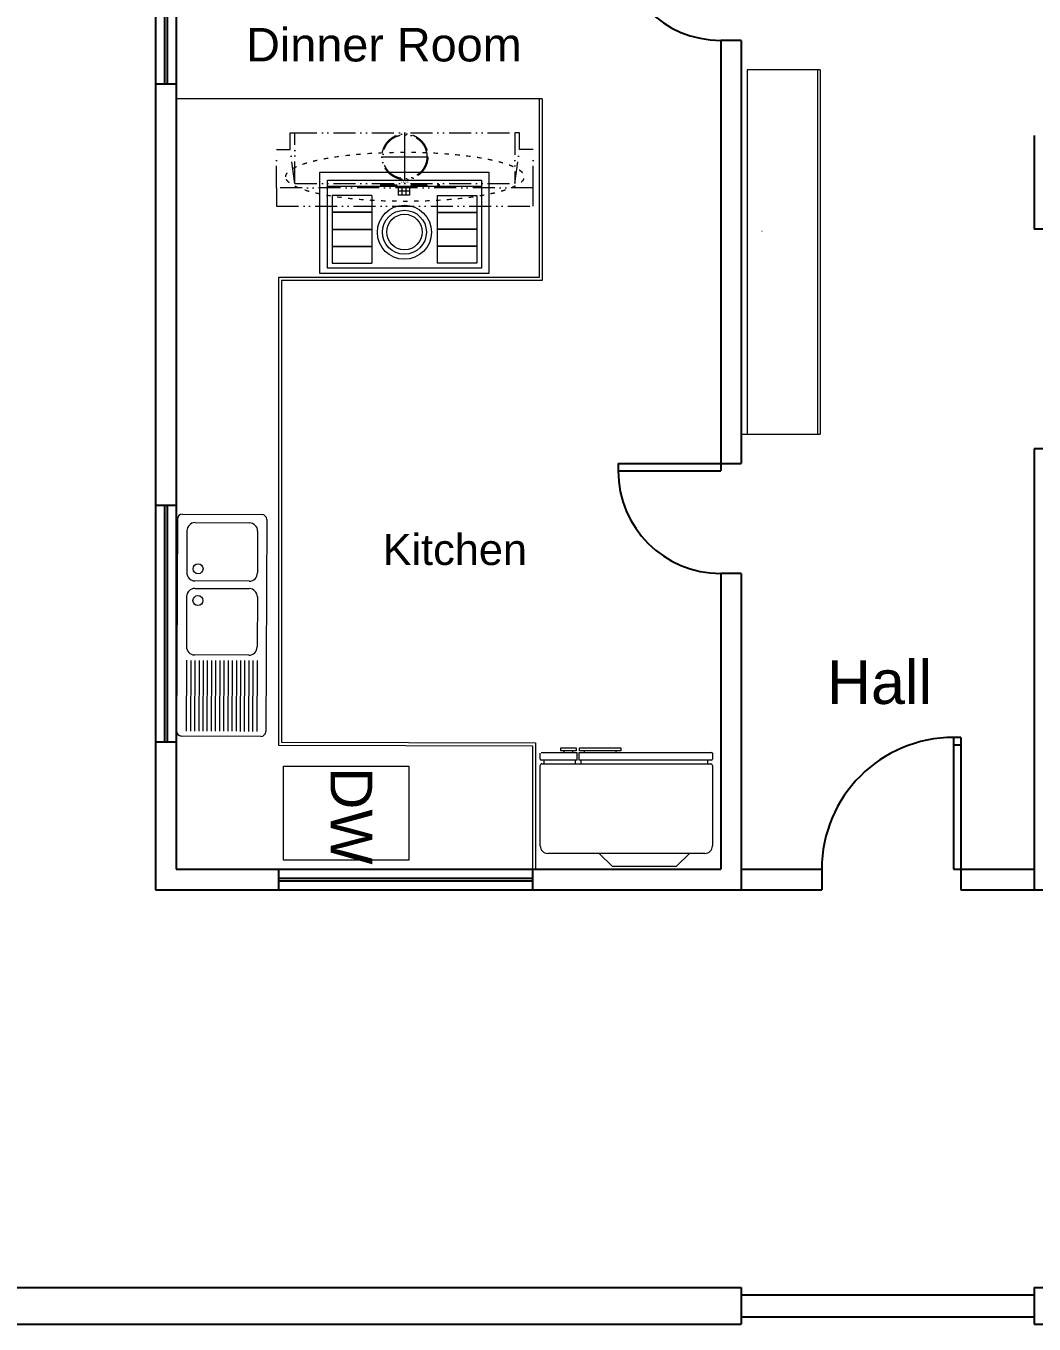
# Model space of a CAD drawing. Header units: millimetres. Extents: x -5354 to 175654, y 1543 to 8261111.
# Drawn here: x 1537 to 8422, y 1543 to 10408 of the extents above; entities that cross this region are included whole.
import ezdxf

# ---------------------------------------------------------------- set-up
doc = ezdxf.new("R2010")
doc.units = ezdxf.units.MM
doc.linetypes.add('ACAD_ISO03W100', pattern=[30, 12, -18])
doc.linetypes.add('ACAD_ISO12W100', pattern=[21, 12, -3, 0, -3, 0, -3])
for name, color, linetype in [('HouseName', 9, 'Continuous'), ('Muro', 7, 'Continuous'), ('Planta', 7, 'Continuous')]:
    doc.layers.add(name, color=color, linetype=linetype)
doc.layers.add('Moveis', color=250, linetype='Continuous', lineweight=13)
doc.styles.get("Standard").update_dxf_attribs({"font": 'arial.ttf'})

# ---------------------------------------------------------------- blocks, each defined once
blk = doc.blocks.new('A$C56C01848')
for p, q in [((136.4, 624.2), (214.2, 702)), ((214.2, 702), (591.5, 702)), ((669.3, 624.2), (591.5, 702)), ((45, 624.2), (972.8, 624.2)), ((0, 103.5), (0, 579.2)), ((1017.8, 579.2), (1017.8, 103.5)), ((1008.8, 94.5), (9, 94.5)), ((26.7, 94.5), (26.7, 72)), ((776.4, 94.5), (776.4, 72)), ((810.1, 94.5), (810.1, 72)), ((994.6, 94.5), (994.6, 72)), ((0, 31.5), (0, 67.5)), ((4.5, 72), (787.6, 72)), ((787.6, 27), (4.5, 27)), ((542.3, 18), (785.3, 18)), ((542.3, 0), (542.3, 18)), ((785.3, 0), (542.3, 0)), ((569.3, 27), (569.3, 18)), ((758.3, 18), (758.3, 27)), ((785.3, 18), (785.3, 0)), ((787.6, 72), (787.6, 27)), ((798.9, 72), (1013.3, 72)), ((798.9, 72), (798.9, 27)), ((1013.3, 27), (798.9, 27)), ((805.9, 0), (805.9, 18)), ((805.9, 18), (896, 18)), ((896, 0), (805.9, 0)), ((824.3, 27), (824.3, 18)), ((877.6, 18), (877.6, 27)), ((896, 18), (896, 0)), ((1017.8, 67.5), (1017.8, 31.5))]:
    blk.add_line(p, q)
for centre, radius, start, end in [((45, 579.2), 45, 90, 180), ((972.8, 579.2), 45, 0, 90), ((9, 103.5), 9, 180, 270), ((1008.8, 103.5), 9, 270, 0), ((4.5, 67.5), 4.5, 90, 180), ((4.5, 31.5), 4.5, 180, 270), ((1013.3, 67.5), 4.5, 0, 90)]:
    blk.add_arc(centre, radius, start, end)
blk = doc.blocks.new('Siemens EX975LVC1E_dwgmodels.com')
at = {"color": 0}
for p, q in [((-428, -28), (-193, -28)), ((-428, -127), (-428, -28)), ((-193, -127), (-193, -28)), ((428, -28), (193, -28)), ((193, -127), (193, -28)), ((428, -127), (428, -28)), ((-428, -127), (-193, -127)), ((-428, -129), (-193, -129)), ((-428, -228), (-428, -129)), ((-193, -228), (-193, -129)), ((428, -127), (193, -127)), ((428, -129), (193, -129)), ((193, -228), (193, -129)), ((428, -228), (428, -129)), ((-428, -228), (-193, -228)), ((-428, -230), (-193, -230)), ((-428, -329), (-428, -230)), ((-193, -329), (-193, -230)), ((428, -228), (193, -228)), ((428, -230), (193, -230)), ((193, -329), (193, -230)), ((428, -329), (428, -230)), ((-193, -329), (-428, -329)), ((-193, -331), (-428, -331)), ((-428, -430), (-428, -331)), ((-193, -430), (-193, -331)), ((193, -329), (428, -329)), ((193, -331), (428, -331)), ((193, -430), (193, -331)), ((428, -430), (428, -331)), ((-193, -430), (-428, -430)), ((-31, -432), (38, -432)), ((-31, -482), (-31, -432)), ((-31, -455), (38, -455)), ((-8, -482), (-8, -432)), ((15, -482), (15, -432)), ((38, -482), (38, -432)), ((193, -430), (428, -430)), ((-456, -482), (456, -482))]:
    blk.add_line(p, q, dxfattribs=at)
blk.add_lwpolyline([(-456, 0), (456, 0), (456, -520), (-456, -520), (-456, 0)], dxfattribs=at)
for points in [[(-201.9, -493.2), (-202.9, -493.2), (-202.9, -488.2), (-201.9, -488.2)], [(-130, -494), (-131, -494), (-131, -487.1), (-130, -487.1)], [(-124.8, -494), (-125.8, -494), (-125.8, -487.1), (-124.8, -487.1)], [(-119.6, -494), (-120.6, -494), (-120.6, -487.1), (-119.6, -487.1)], [(-114.4, -494), (-115.4, -494), (-115.4, -487.1), (-114.4, -487.1)], [(-109.2, -494), (-110.2, -494), (-110.2, -487.1), (-109.2, -487.1)], [(-104, -494), (-105, -494), (-105, -487.1), (-104, -487.1)], [(-98.8, -494), (-99.8, -494), (-99.8, -487.1), (-98.8, -487.1)], [(-93.6, -494), (-94.6, -494), (-94.6, -487.1), (-93.6, -487.1)], [(-88.4, -494), (-89.4, -494), (-89.4, -487.1), (-88.4, -487.1)], [(-83.2, -494), (-84.2, -494), (-84.2, -487.1), (-83.2, -487.1)], [(-78, -494), (-79, -494), (-79, -487.1), (-78, -487.1)], [(-72.8, -494), (-73.8, -494), (-73.8, -487.1), (-72.8, -487.1)], [(-67.6, -494), (-68.6, -494), (-68.6, -487.1), (-67.6, -487.1)], [(-62.4, -494), (-63.4, -494), (-63.4, -487.1), (-62.4, -487.1)], [(-57.2, -494), (-58.2, -494), (-58.2, -487.1), (-57.2, -487.1)], [(-52, -494), (-53, -494), (-53, -487.1), (-52, -487.1)], [(-46.8, -494), (-47.8, -494), (-47.8, -487.1), (-46.8, -487.1)], [(-41.6, -494), (-42.6, -494), (-42.6, -487.1), (-41.6, -487.1)], [(46.8, -494), (47.8, -494), (47.8, -487.1), (46.8, -487.1)], [(52, -494), (53, -494), (53, -487.1), (52, -487.1)], [(57.2, -494), (58.2, -494), (58.2, -487.1), (57.2, -487.1)], [(62.4, -494), (63.4, -494), (63.4, -487.1), (62.4, -487.1)], [(67.6, -494), (68.6, -494), (68.6, -487.1), (67.6, -487.1)], [(72.8, -494), (73.8, -494), (73.8, -487.1), (72.8, -487.1)], [(78, -494), (79, -494), (79, -487.1), (78, -487.1)], [(83.2, -494), (84.2, -494), (84.2, -487.1), (83.2, -487.1)], [(88.4, -494), (89.4, -494), (89.4, -487.1), (88.4, -487.1)], [(93.6, -494), (94.6, -494), (94.6, -487.1), (93.6, -487.1)], [(98.8, -494), (99.8, -494), (99.8, -487.1), (98.8, -487.1)], [(104, -494), (105, -494), (105, -487.1), (104, -487.1)], [(109.2, -494), (110.2, -494), (110.2, -487.1), (109.2, -487.1)], [(114.4, -494), (115.4, -494), (115.4, -487.1), (114.4, -487.1)], [(119.6, -494), (120.6, -494), (120.6, -487.1), (119.6, -487.1)], [(124.8, -494), (125.8, -494), (125.8, -487.1), (124.8, -487.1)], [(130, -494), (131, -494), (131, -487.1), (130, -487.1)], [(135.2, -494), (136.2, -494), (136.2, -487.1), (135.2, -487.1)], [(140.4, -494), (141.4, -494), (141.4, -487.1), (140.4, -487.1)]]:
    blk.add_lwpolyline(points, close=True, dxfattribs=at)
for centre, radius in [((0, -212), 160), ((0, -212), 130), ((0, -213), 105), ((-202.4, -490.7), 5), ((-202.4, -490.7), 3.5), ((-202, -478.7), 2)]:
    blk.add_circle(centre, radius, dxfattribs=at)
for s, height, p in [('0', 5, (-139.3, -492.2)), ('SIEMENS', 7, (-23.8, -510.4))]:
    blk.add_text(s, height=height, dxfattribs=at).set_placement(p)
blk = doc.blocks.new('cook top 1000x600_cad-block.com')
blk.add_lwpolyline([(0, 0), (1000, 0), (1000, -600), (0, -600), (0, 0)])
at = {"color": 253}
blk.add_blockref('Siemens EX975LVC1E_dwgmodels.com', (500, -32.6), dxfattribs=at)
blk = doc.blocks.new('dishwasher 450_top_cad-bloc.com')
blk.add_lwpolyline([(0, 0), (450, 0), (450, -600), (0, -600), (0, 0)])
at = {"color": 253, "insert": (5.1, -175), "char_height": 200, "attachment_point": 1}
blk.add_mtext_dynamic_manual_height_columns('DW', width=470.14, gutter_width=12.5, heights=[0], dxfattribs=at)
blk = doc.blocks.new('hood Elica 700_top_cad-block.com')
at = {"color": 0, "linetype": 'ACAD_ISO12W100', "ltscale": 5}
for points in [[(-300, -138), (-312.6, -45), (-312.6, 0), (-300, 0)], [(-300, 0), (300, 0), (300, -138)], [(-300, -138), (-300, 0)], [(300, -138), (312.6, -45), (312.6, 0), (300, 0)], [(-350, -150), (-350, -45), (-312.6, -45)], [(350, -150), (350, -45), (312.6, -45)], [(-300, -138), (300, -138)], [(350, -150), (-350, -150)], [(-350, -150), (-350, -150), (-350, -200), (350, -200), (350, -150), (350, -150)]]:
    blk.add_lwpolyline(points, dxfattribs=at)
at = {"color": 40}
for points in [[(0, -127.5), (0, -2.5)], [(-62.5, -65), (62.5, -65)]]:
    blk.add_lwpolyline(points, dxfattribs=at)
at = {"color": 0, "linetype": 'ACAD_ISO12W100', "ltscale": 5}
for radius in [62.5, 60]:
    blk.add_circle((0, -65), radius, dxfattribs=at)
at = {"color": 30, "linetype": 'ACAD_ISO03W100'}
blk.add_ellipse((0, -119.8), major_axis=(-325, 0), ratio=0.206288, dxfattribs=at)

msp = doc.modelspace()

# ---------------------------------------------------------------- linework, layer by layer
at = {"layer": 'Moveis'}
for p, q in [((6962.1, 10109.1), (6462.1, 10109.1)), ((6462.1, 10109.1), (6462.1, 7619.1)), ((6942.1, 10109.1), (6942.1, 7619.1)), ((6962.1, 10109.1), (6962.1, 7619.1)), ((5062.8, 9909.1), (2562.1, 9909.1)), ((5042.8, 9909.1), (5042.8, 8689.1)), ((5062.8, 9909.1), (5062.8, 8669.1)), ((6562.1, 9005.8), (6564.9, 9005.8)), ((5042.8, 8689.1), (3262.1, 8689.1)), ((5062.8, 8669.1), (3282.1, 8669.1)), ((6422.1, 7619.1), (6962.1, 7619.1)), ((2570.9, 7039.8), (2564.4, 5592.6)), ((2605, 7073.6), (3147.6, 7071.1)), ((2692.8, 7015.8), (3063, 7014.1)), ((3181.4, 7037), (3174.9, 5589.9)), ((2636, 6959.5), (2634.7, 6674.4)), ((3119.3, 6957.3), (3118, 6672.3)), ((2690.7, 6567), (3061, 6565.3)), ((3061.2, 6616), (2691, 6617.7)), ((2634, 6510.7), (2632.4, 6169.2)), ((3117.3, 6508.5), (3115.8, 6167)), ((2633.7, 6075.6), (2631.5, 5592.3)), ((2662.1, 6075.5), (2659.9, 5592.2)), ((2690.4, 6075.4), (2688.2, 5592.1)), ((3059, 6110.7), (2688.7, 6112.4)), ((2718.7, 6075.2), (2716.5, 5592)), ((2747, 6075.1), (2744.8, 5591.8)), ((2775.4, 6075), (2773.2, 5591.7)), ((2803.7, 6074.9), (2801.5, 5591.6)), ((2832, 6074.7), (2829.8, 5591.4)), ((2860.4, 6074.6), (2858.2, 5591.3)), ((2888.7, 6074.5), (2886.5, 5591.2)), ((2917, 6074.3), (2914.8, 5591.1)), ((2945.3, 6074.2), (2943.1, 5590.9)), ((2973.7, 6074.1), (2971.5, 5590.8)), ((3002, 6074), (2999.8, 5590.7)), ((3030.3, 6073.8), (3028.2, 5590.5)), ((3058.7, 6073.7), (3056.5, 5590.4)), ((3087, 6073.6), (3084.8, 5590.3)), ((3115.3, 6073.5), (3113.2, 5590.2)), ((3140.8, 5556.1), (2598.1, 5558.6)), ((3262.1, 5496.9), (4996.6, 5491.3)), ((3282.2, 5516.8), (5016.6, 5511.3)), ((5016.6, 5511.3), (5016.6, 4649.1)), ((4996.6, 5491.3), (4996.6, 4649.1))]:
    msp.add_line(p, q, dxfattribs=at)
for points in [[(3262.1, 8689.1), (3262.1, 5496.9)], [(3282.1, 8669.1), (3282.2, 5516.8)]]:
    msp.add_lwpolyline(points, dxfattribs=at)
for centre in [(2712.3, 6700.9), (2711.3, 6483.6)]:
    msp.add_circle(centre, 34, dxfattribs=at)
for points in [[(2605, 7073.6), (2586.2, 7073.6), (2571, 7058.5), (2570.9, 7039.8)], [(2692.8, 7015.8), (2661.6, 7015.9), (2636.1, 6990.7), (2636, 6959.5)], [(3119.3, 6957.3), (3119.5, 6988.5), (3094.3, 7013.9), (3063, 7014.1)], [(3181.4, 7037), (3181.5, 7055.7), (3166.4, 7071), (3147.6, 7071.1)], [(2634.7, 6674.4), (2634.6, 6643.2), (2659.8, 6617.8), (2691, 6617.7)], [(3061.2, 6616), (3092.5, 6615.8), (3117.9, 6641), (3118, 6672.3)], [(2690.7, 6567), (2659.5, 6567.1), (2634.1, 6541.9), (2634, 6510.7)], [(3117.3, 6508.5), (3117.4, 6539.8), (3092.2, 6565.2), (3061, 6565.3)], [(2632.4, 6169.2), (2632.3, 6138), (2657.5, 6112.5), (2688.7, 6112.4)], [(3059, 6110.7), (3090.2, 6110.6), (3115.6, 6135.8), (3115.8, 6167)], [(2564.4, 5592.6), (2564.3, 5573.9), (2579.4, 5558.7), (2598.1, 5558.6)], [(3140.8, 5556.1), (3159.5, 5556), (3174.8, 5571.2), (3174.9, 5589.9)]]:
    msp.add_open_spline(points, degree=3, dxfattribs=at)
at = {"layer": 'Muro'}
for p, q in [((-5098.7, 1793.1), (6422.1, 1793.1)), ((8422.1, 1793.1), (13842.1, 1793.1)), ((6422.1, 1743.1), (8422.1, 1743.1)), ((-5098.7, 1543.1), (6422.1, 1543.1)), ((6422.1, 1593.1), (8422.1, 1593.1)), ((8422.1, 1543.1), (13842.1, 1543.1))]:
    msp.add_line(p, q, dxfattribs=at)
at = {"layer": 'Planta'}
for p, q in [((2422.1, 17509.1), (2422.1, 4509.1)), ((2562.1, 17369.1), (2562.1, 9509.1)), ((2502.1, 12769.1), (2502.1, 10009.1)), ((2482.1, 11389.1), (2482.1, 10009.1)), ((2482.1, 11389.1), (2482.1, 10009.1)), ((6422.1, 10309.1), (6282.1, 10309.1)), ((6282.1, 10309.1), (6282.1, 7369.1)), ((6422.1, 10309.1), (6422.1, 7419.1)), ((2562.1, 10009.1), (2422.1, 10009.1)), ((8422.1, 9659.1), (8422.1, 9509.1)), ((8422.1, 9659.1), (8422.1, 9019.1)), ((2562.1, 9509.1), (2562.1, 4649.1)), ((9262.1, 9019.1), (8422.1, 9019.1)), ((9260.3, 7519.1), (8422.1, 7519.1)), ((8422.1, 7519.1), (8422.1, 4649.1)), ((5582.1, 7419.1), (6422.1, 7419.1)), ((5582.1, 7419.1), (5582.1, 7369.1)), ((5582.1, 7369.1), (6282.1, 7369.1)), ((2422.1, 7134.3), (2562.1, 7134.3)), ((2482.1, 7134.3), (2482.1, 5519.4)), ((2502.1, 7134.3), (2502.1, 5519.3)), ((6422.1, 6669.1), (6282.1, 6669.1)), ((6282.1, 6669.1), (6282.1, 4649.1)), ((6422.1, 6669.1), (6422.1, 4649.1)), ((2422.1, 5519.6), (2562.1, 5519.1)), ((7872.1, 5549.1), (7872.1, 4649.1)), ((7922.1, 5549.1), (7872.1, 5549.1)), ((7872.1, 5499.1), (7922.1, 5499.1)), ((7922.1, 5549.1), (7922.1, 4509.1)), ((2562.1, 4649.1), (6282.1, 4649.1)), ((4996.6, 4649.1), (4996.6, 4509.1)), ((6422.1, 4649.1), (6972.1, 4649.1)), ((6422.1, 4649.1), (6422.1, 4509.1)), ((6972.1, 4649.1), (6972.1, 4509.1)), ((7872.1, 4649.1), (8422.1, 4649.1)), ((8422.1, 4649.1), (8422.1, 4509.1)), ((3262.1, 4589.1), (4996.6, 4589.1)), ((3262.1, 4569.1), (4996.6, 4569.1)), ((2422.1, 4509.1), (6972.1, 4509.1)), ((7922.1, 4509.1), (13562.3, 4509.1)), ((6422.1, 1793.1), (6422.1, 1543.1)), ((8422.1, 1793.1), (8422.1, 1543.1))]:
    msp.add_line(p, q, dxfattribs=at)
msp.add_lwpolyline([(3262.1, 4649.1), (3262.1, 4509.1)], dxfattribs=at)
for centre, radius, start, end in [((6282.1, 11009.1), 700, 180, 270), ((6282.1, 7369.1), 700, 180, 270), ((7872.1, 4649.1), 900, 90, 180)]:
    msp.add_arc(centre, radius, start, end, dxfattribs=at)

# ---------------------------------------------------------------- block references
at = {"layer": 'Moveis', "xscale": 2.504314543349378, "yscale": 2.504314543349378, "zscale": 2.504314543349378}
msp.add_blockref('hood Elica 700_top_cad-block.com', (4125, 9677.6), dxfattribs=at)
at = {"layer": 'Moveis'}
for name, p, xscale, yscale, zscale, rotation in [('cook top 1000x600_cad-block.com', (4698.9, 8716.8), 1.15436616138311, 1.15436616138311, 1.15436616138311, 180), ('A$C56C01848', (6225.3, 5477.7), 1.155333124144625, 1.155333124144625, 1.155333124144625, 179.9999999999999), ('dishwasher 450_top_cad-bloc.com', (4152.8, 5353.6), 1.429203674630354, 1.429203674630354, 1.429203674630354, 270)]:
    msp.add_blockref(name, p, dxfattribs=dict(at, xscale=xscale, yscale=yscale, zscale=zscale, rotation=rotation))

# ---------------------------------------------------------------- texts
at = {"layer": 'HouseName'}
for s, height, p in [('Dinner Room', 228.697, (3040.6, 10165.4)), ('Kitchen', 211.58, (3973, 6726.6)), ('Hall', 298.94, (7006.9, 5777.6))]:
    msp.add_text(s, height=height, dxfattribs=at).set_placement(p)

doc.saveas('drawing.dxf')
